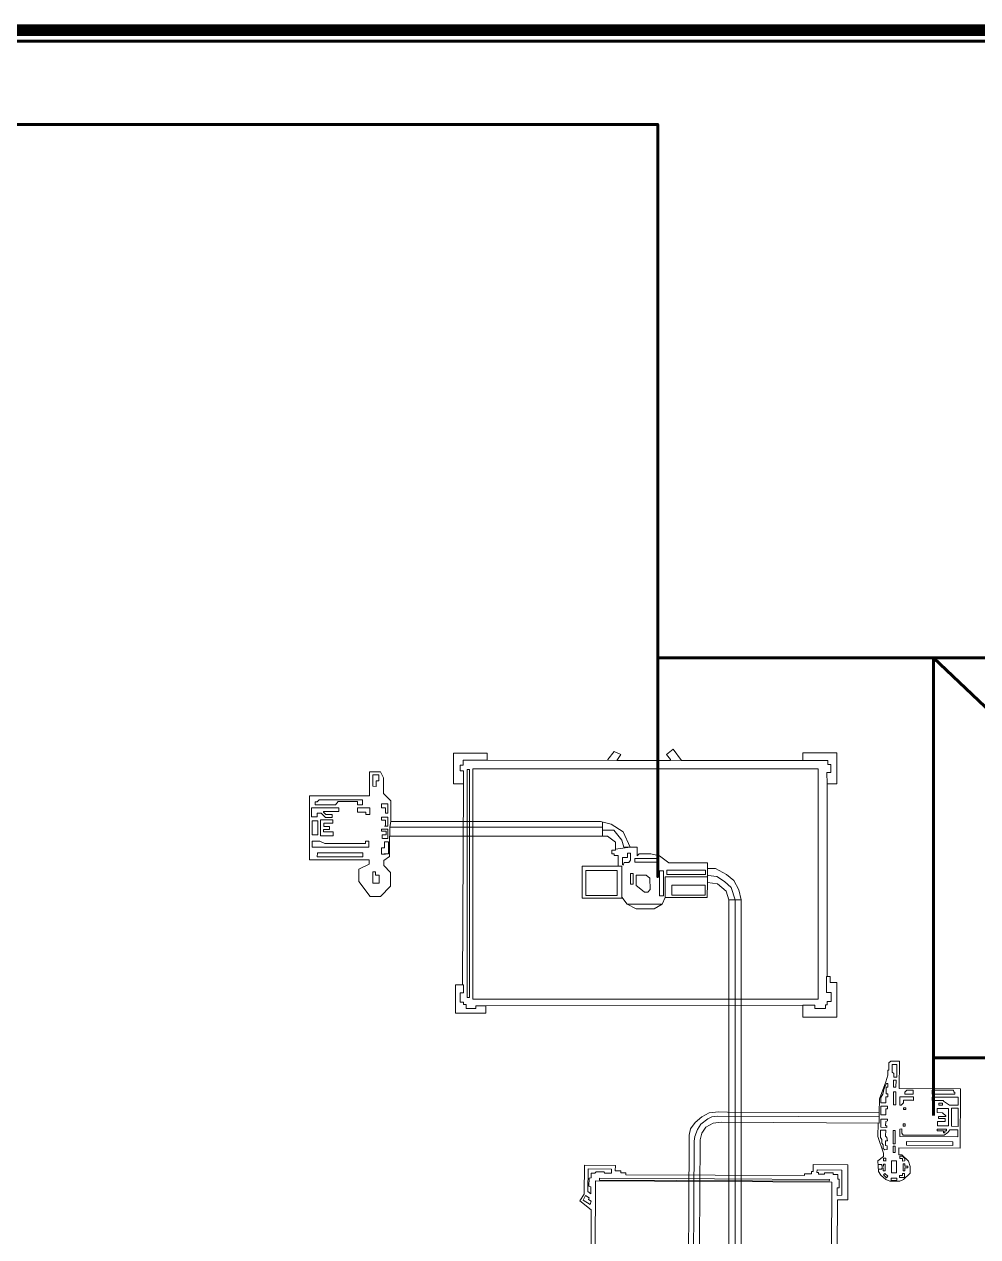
# Model space of a CAD drawing. Header units: millimetres. Extents: x 3191 to 879702, y -27549 to 222194.
# Drawn here: x 406881 to 414992, y 29223 to 39535 of the extents above; entities that cross this region are included whole.
import ezdxf

# ---------------------------------------------------------------- set-up
doc = ezdxf.new("R2010")
doc.units = ezdxf.units.MM
doc.header["$MEASUREMENT"] = 0
for name, color, linetype in [('Granulator', 11, 'Continuous'), ('Krumbuster', 112, 'Continuous'), ('Wires', 170, 'Continuous')]:
    doc.layers.add(name, color=color, linetype=linetype)

msp = doc.modelspace()

# ---------------------------------------------------------------- linework, layer by layer
at = {"const_width": 100}
msp.add_lwpolyline([(438925.85376, 36996.71558), (438925.85376, 39485.35625), (398861.73278, 39485.35625)], dxfattribs=at)
at = {"layer": 'Granulator', "lineweight": 5}
for points in [[(414155.03382, 30277.59458), (414155.60382, 30395.53479), (414210.03262, 30541.48172), (414227.05352, 30597.06693), (414227.25382, 30638.51113), (414236.75451, 30638.46522), (414237.06192, 30702.07101), (414253.25107, 30715.51984), (414325.80505, 30715.16918), (414324.68471, 30483.35826), (414845.97131, 30480.83888), (414843.53635, 29977.02047), (414320.36246, 29979.54898), (414320.07767, 29920.62482), (414346.78776, 29920.49573), (414404.07713, 29864.84941), (414417.21808, 29820.59201), (414416.94665, 29764.43001), (414361.42281, 29710.37617), (414330.4278, 29695.6531), (414244.31158, 29696.0693), (414209.84136, 29710.50699), (414167.65426, 29747.99923), (414148.92236, 29778.93364), (414141.98318, 29867.81602), (414191.44763, 29906.70696), (414191.58112, 29934.32743), (414143.42941, 30076.95391), (414143.9748, 30189.80283)], [(414304.53482, 30579.02051), (414305.05661, 30686.98479), (414263.91138, 30687.18364), (414263.59768, 30622.27673), (414277.37009, 30611.92767), (414277.21324, 30579.47395), (414304.53637, 30579.3419)], [(414227.34739, 30438.8456), (414227.21695, 30411.85492), (414211.46641, 30411.93104), (414211.22105, 30361.16198), (414166.8621, 30361.37637), (414167.08728, 30407.96793), (414183.6114, 30434.8799), (414189.5287, 30462.16453), (414192.58112, 30476.23921), (414207.11022, 30508.35082), (414215.00521, 30525.79999), (414228.73156, 30525.73365), (414228.57872, 30494.10888), (414212.50712, 30494.18655), (414212.24001, 30438.91861), (414227.34739, 30438.8456)], [(414443.61921, 30438.32061), (414443.76646, 30468.78838), (414387.94127, 30469.05818), (414371.81607, 30451.81671), (414371.74322, 30436.74326), (414443.60991, 30436.39593), (414443.60991, 30436.39593), (414443.61921, 30438.32061)], [(414798.18323, 30435.66774), (414798.26693, 30452.98622), (414789.60404, 30453.02809), (414785.18646, 30468.44412), (414605.19916, 30469.314), (414605.04261, 30436.92206), (414798.18478, 30435.98861)], [(414211.37566, 30261.11452), (414211.61792, 30311.24081), (414224.79688, 30311.17711), (414224.91024, 30334.63359), (414167.05027, 30334.91323), (414166.68998, 30260.3663), (414211.37566, 30261.11452)], [(414436.93776, 30383.50942), (414360.25801, 30383.88002), (414360.14951, 30361.43027), (414341.4531, 30343.23913), (414330.54472, 30343.29185), (414330.88727, 30414.16957), (414446.06642, 30413.61291), (414445.91917, 30383.14514), (414429.23552, 30383.22577)], [(414824.68051, 30341.88915), (414825.00756, 30409.55978), (414605.87872, 30410.61883), (414605.73612, 30381.11313), (414700.70286, 30380.65416), (414700.67806, 30375.52289), (414751.21412, 30343.20632), (414824.68516, 30342.85123)], [(412530.31709, 28481.13552), (412537.83689, 30037.06293), (412538.08308, 30088.00177), (412548.88076, 30139.57394), (412589.23151, 30195.47007), (412646.43011, 30242.69906), (412708.78655, 30275.71302), (412788.1279, 30284.20084), (412864.85079, 30283.83004), (414155.03382, 30277.59458), (414154.19569, 30242.0294)], [(412623.77348, 28736.20279), (412630.11264, 30047.84391), (412646.55949, 30103.79898), (412680.43864, 30154.7383), (412742.94168, 30189.84969), (412809.34152, 30196.25312), (414153.94305, 30189.75465), (414154.19569, 30242.0294), (412774.5543, 30248.69721), (412731.2316, 30243.25703), (412695.96712, 30225.39414), (412635.76283, 30179.69993), (412609.39642, 30136.54677), (412586.54989, 30075.34379), (412579.59795, 30036.60564), (412572.07938, 28480.93368)], [(414218.85983, 30151.50458), (414218.93268, 30166.57855), (414207.70323, 30166.63282), (414211.41125, 30203.49775), (414225.22796, 30207.92061), (414225.30391, 30223.6358), (414166.91317, 30223.918), (414166.57372, 30153.682), (414218.86913, 30153.42926)], [(414742.4321, 30165.38493), (414743.14971, 30313.86664), (414646.0298, 30314.33602), (414645.85631, 30278.43948), (414691.55974, 30278.2186), (414720.81456, 30251.9696), (414720.78455, 30245.75995), (414659.24329, 30246.05738), (414659.16594, 30230.05196), (414716.48611, 30229.77493), (414716.35926, 30203.52671), (414648.7919, 30203.85327), (414648.61554, 30167.3612), (414742.43946, 30166.90775)], [(414222.12554, 29964.18826), (414222.28209, 29996.5802), (414207.54092, 30000.17949), (414207.73312, 30039.94772), (414224.09569, 30039.86864), (414219.74166, 30068.43396), (414208.87823, 30077.78713), (414209.12778, 30129.42222), (414164.85312, 30129.6362), (414164.54621, 30066.13477), (414176.01668, 30049.72255), (414175.87253, 30019.89651), (414187.67027, 30004.76517), (414187.52302, 29974.2974), (414201.26478, 29963.00611), (414222.12554, 29964.18826)], [(414330.96021, 30138.8184), (414330.65266, 30075.18353), (414821.96831, 30072.809), (414822.26008, 30133.18069), (414755.33688, 30133.50413), (414737.26371, 30109.11575), (414706.13987, 30086.42234), (414357.64858, 30088.1066), (414346.30527, 30105.29443), (414346.47876, 30141.19097), (414330.96021, 30138.8184)], [(414726.53664, 30122.80889), (414726.61399, 30138.81431), (414646.55799, 30139.20122), (414646.48528, 30124.15633), (414701.56398, 30123.89013), (414701.48662, 30107.88471), (414712.05386, 30107.83364), (414712.12813, 30123.19888), (414726.53819, 30123.12924)], [(414371.80842, 29867.47942), (414371.90607, 29887.68414), (414351.47334, 29908.62983), (414330.29872, 29908.73216), (414330.19797, 29887.88571), (414353.61808, 29887.77252), (414353.51733, 29866.92607), (414371.80842, 29867.47942)], [(413799.41132, 29538.27217), (413886.57703, 29537.8509), (413888.01727, 29835.8522), (413592.94414, 29837.27829), (413592.66152, 29778.80012), (413579.29092, 29778.86474), (413579.19134, 29758.25868), (413519.01965, 29758.54949), (413518.94428, 29742.95528), (411997.80196, 29750.30697), (411997.88101, 29766.6644), (411955.14247, 29766.87096), (411955.21863, 29782.62924), (411909.32757, 29782.85103), (411909.55267, 29829.42546), (411646.29966, 29830.69777), (411645.11249, 29585.05999), (411606.98232, 29527.11262), (411704.71505, 29453.09993), (411700.26154, 28531.62094)], [(414205.51842, 29783.29097), (414205.79278, 29840.05733), (414189.75127, 29840.13486), (414189.67222, 29823.77846), (414177.15949, 29823.83893), (414177.22769, 29837.95031), (414144.30242, 29838.10943)], [(414205.51842, 29783.29097), (414187.5525, 29783.3778), (414187.67495, 29808.71431), (414175.48329, 29808.77323), (414175.43059, 29797.86896), (414147.43348, 29798.00427)], [(414209.45247, 29866.92296), (414209.57492, 29892.25946), (414191.608, 29892.34629), (414191.4871, 29867.33066), (414209.45402, 29867.24382)], [(414357.28524, 29783.52063), (414357.56889, 29842.21114), (414373.29032, 29842.13516), (414373.20507, 29824.49581), (414397.26732, 29824.37952), (414397.19292, 29808.9852)], [(414397.19292, 29808.9852), (414373.45074, 29809.09995), (414373.32674, 29783.4431), (414357.28524, 29783.52063)], [(411701.19495, 29587.57297), (411701.48355, 29647.28787), (411685.28873, 29653.63305), (411685.61296, 29720.7206), (411704.80929, 29725.05101), (411704.995, 29763.47606), (411736.34054, 29763.32456), (411746.71943, 29774.33313), (411811.61888, 29774.01947), (411820.05207, 29764.02591), (411875.73378, 29763.7568), (411875.90124, 29798.40622), (411677.51357, 29799.36503), (411676.58363, 29606.94954), (411701.19495, 29587.57297)], [(413796.92904, 29575.03202), (413797.23726, 29638.80603), (413812.37575, 29638.73287), (413812.72751, 29711.51451), (413800.83284, 29711.57199), (413801.02613, 29751.56607), (413761.73809, 29751.75595), (413761.81471, 29767.60924), (413687.92427, 29767.96635), (413687.8581, 29754.27501), (413637.3968, 29754.51889), (413637.47342, 29770.37219), (413624.85835, 29770.43316), (413624.96109, 29791.69133), (413836.53875, 29790.66878), (413835.5096, 29577.72823), (413796.92904, 29575.03202)], [(414227.11581, 29737.58719), (414202.19885, 29760.15789), (414190.27556, 29749.31099), (414217.42251, 29723.52234), (414227.11581, 29737.58719)], [(414303.30763, 29702.90207), (414303.39908, 29721.82384), (414257.19899, 29722.04712), (414257.10444, 29702.48362), (414303.30763, 29702.90207)], [(414370.00589, 29760.04626), (414352.68111, 29760.12999), (414352.60051, 29743.45324), (414326.61283, 29743.57884), (414326.53223, 29726.90157), (414370.48583, 29726.68915), (414370.00589, 29760.04626)], [(411687.38399, 29552.98949), (411655.02818, 29572.68283), (411634.56304, 29534.81374), (411695.59627, 29497.28804), (411704.57761, 29524.52255), (411681.78306, 29538.64006), (411687.38399, 29552.98949)], [(413783.27426, 26887.3549), (413799.41132, 29538.27217)]]:
    msp.add_lwpolyline(points, dxfattribs=at)
for points in [[(414296.72739, 30493.85844), (414275.8337, 30493.95942), (414276.12876, 30555.01074), (414297.02245, 30554.90976)], [(414295.0424, 30343.68929), (414275.434, 30343.78405), (414275.97288, 30455.28305), (414295.58127, 30455.18829)], [(414361.58335, 30319.70506), (414380.19141, 30319.61513), (414380.12011, 30304.86202), (414361.51205, 30304.95196)], [(414692.47161, 30340.87702), (414661.99296, 30341.02432), (414662.08131, 30359.30488), (414692.55996, 30359.15758)], [(414825.39702, 30161.91385), (414768.28855, 30162.18986), (414769.031, 30315.81114), (414826.13947, 30315.53514)], [(414273.94991, 30127.22731), (414290.95362, 30127.14513), (414290.40182, 30012.9712), (414273.39811, 30013.05338)], [(414357.05255, 30184.63957), (414375.01948, 30184.55273), (414374.91563, 30163.06507), (414356.9487, 30163.1519)], [(414780.37433, 30000.29522), (414386.39232, 30002.19934), (414386.53492, 30031.70503), (414780.51693, 30029.80091)], [(414273.61055, 29992.44374), (414290.29419, 29992.3631), (414290.03689, 29939.12472), (414273.35325, 29939.20535)], [(414301.05473, 29766.15263), (414258.38341, 29766.35886), (414258.87786, 29868.66644), (414301.54918, 29868.46021)], [(411773.79799, 29704.91427), (413729.80368, 29695.46088), (413729.87663, 29710.5551), (411773.87094, 29720.00849)], [(413750.7676, 29688.03498), (411740.6426, 29697.74992), (411726.07497, 26683.5526), (413736.19997, 26673.83766)]]:
    msp.add_lwpolyline(points, close=True, dxfattribs=at)
at = {"layer": 'Krumbuster', "lineweight": 5}
for points in [[(410617.55688, 33076.37882), (410531.80914, 33076.36283), (410531.76083, 33335.26172), (410819.40557, 33335.31539), (410819.41677, 33275.26943), (410613.6222, 33275.23103), (410613.62991, 33233.9008), (410588.68511, 33233.89615), (410588.69413, 33185.54767), (410618.31608, 33185.5532), (410617.55688, 33076.37882)], [(413503.60455, 33274.26043), (412471.29389, 33274.06782), (412401.01952, 33369.70759), (412344.99077, 33324.04971), (412378.2574, 33282.72848), (412378.2589, 33274.68345), (411923.14372, 33274.59854), (411955.28817, 33323.2028), (411898.51198, 33350.33197), (411846.77782, 33280.96535), (411846.77895, 33274.88324)], [(413710.59206, 33075.80048), (413793.52721, 33075.81595), (413793.47831, 33337.89614), (413503.59269, 33337.84205), (413503.60455, 33274.26043), (413715.98067, 33274.30006), (413715.98704, 33240.18307), (413741.56515, 33240.18784), (413741.57803, 33171.17861), (413709.02407, 33171.17254), (413710.59206, 33075.80048)], [(410819.41677, 33275.26943), (413503.60455, 33274.26043)], [(412874.57001, 32088.69493), (412853.28287, 32163.29522), (412778.68779, 32224.68169), (412692.44093, 32237.09964), (412692.41918, 32353.68337), (412761.56875, 32353.69628), (412856.36441, 32303.19629), (412917.7511, 32254.2414), (412960.49782, 32173.41643), (412978.48816, 32089.12257), (412928.33172, 32089.11321), (412894.45228, 32192.83667), (412839.28046, 32244.11389), (412773.23636, 32286.85089), (412700.07467, 32295.85367), (412692.42997, 32295.85224), (412692.43196, 32285.17949), (412332.72573, 32285.11238), (412332.75876, 32108.0614), (412690.16174, 32108.12808), (412692.44093, 32237.09964), (412692.41918, 32353.68337), (412692.41011, 32402.25313), (412363.91349, 32402.19184), (412284.23191, 32461.87438), (412212.4806, 32479.80054), (412111.87837, 32479.78177), (412094.7228, 32463.39036), (412094.70896, 32537.51639), (412036.21916, 32537.50547), (411976.78513, 32666.54716), (411874.09296, 32732.87401), (411783.68909, 32755.46237), (409998.85011, 32755.12935), (409998.81743, 32930.25574), (409938.49307, 32992.60133), (409938.46793, 33127.34623), (409938.46793, 33127.34623), (409912.32419, 33177.61409), (409817.83309, 33177.59646), (409817.87136, 32972.45807), (409308.39604, 32972.36301), (409308.49772, 32427.39964), (409816.2485, 32427.49438), (409816.25503, 32392.4901), (409726.16991, 32350.5638), (409726.18998, 32243.04315), (409823.41896, 32115.76981), (409911.14499, 32115.78618), (409997.39007, 32205.93159), (409997.36839, 32322.14207), (409940.45332, 32380.63911), (409940.44565, 32421.75544), (409989.44398, 32456.54724), (409989.41182, 32628.90921), (411790.55295, 32629.24527), (411842.37606, 32629.25494), (411911.91143, 32577.59548), (411911.92205, 32520.69749), (412036.21916, 32537.50547), (411981.44464, 32537.49525), (411963.73703, 32595.31142), (411897.9918, 32680.02795), (411800.65347, 32680.00979), (411800.66294, 32629.24716), (411800.64018, 32751.22696), (411800.64851, 32706.56918), (409992.00735, 32706.23172), (409992.02178, 32628.9097), (409992.00735, 32706.23172), (409998.85011, 32755.12935)], [(409845.4462, 33054.45155), (409845.42814, 33151.2295), (409897.76385, 33151.23927), (409897.77347, 33099.67721), (409873.98448, 33099.67277), (409873.99306, 33053.66365), (409845.4462, 33054.45155)], [(410610.05957, 31365.78876), (410617.55688, 33076.37882)], [(413710.59206, 33075.80048), (413710.89806, 31435.78992)], [(409361.76642, 32896.50221), (409529.08221, 32896.53343), (409550.48712, 32924.30161), (409717.00997, 32924.33268), (409717.015, 32897.36172), (409759.04223, 32897.36956), (409759.03468, 32937.82591), (409389.51259, 32937.75696), (409372.86334, 32921.09538), (409356.21108, 32921.09227), (409356.21566, 32896.50117), (409361.76642, 32896.50221)], [(409952.8154, 32825.93109), (409952.80682, 32871.94021), (409920.29522, 32871.93414), (409920.2893, 32903.66464), (409972.62501, 32903.67441), (409972.63937, 32826.72802), (409952.8154, 32825.93109)], [(409326.10192, 32794.95806), (409372.09394, 32794.96664), (409372.08846, 32824.31728), (409406.97896, 32824.32379), (409442.66892, 32789.42686), (409499.76245, 32789.43752), (409499.75756, 32815.61525), (409447.42185, 32815.60548), (409426.00851, 32833.05319), (409426.00703, 32840.98582), (409556.84644, 32841.01023), (409556.84082, 32871.15427), (409325.29477, 32871.11107), (409325.30898, 32794.95791), (409335.61756, 32794.95983)], [(409787.60449, 32814.08233), (409820.11608, 32814.08839), (409820.10543, 32871.2034), (409714.64098, 32871.18372), (409714.64764, 32835.48691), (409787.60049, 32835.50052), (409787.60449, 32814.08233)], [(409331.68139, 32641.06631), (409379.25938, 32641.07519), (409379.23688, 32761.65084), (409329.27999, 32761.64152), (409329.30248, 32641.06587), (409341.98996, 32641.06824)], [(409509.3062, 32638.7196), (409509.30117, 32665.69056), (409426.83268, 32665.67517), (409426.82898, 32685.50673), (409476.78587, 32685.51605), (409476.78069, 32713.28006), (409429.99574, 32713.27133), (409429.99085, 32739.44907), (409506.9085, 32739.46342), (409506.90302, 32768.81406), (409400.64563, 32768.79423), (409400.67079, 32633.93979), (409509.30709, 32633.96006), (409509.3062, 32638.7196)], [(409946.49228, 32715.66656), (409974.24606, 32715.67174), (409974.2317, 32792.61813), (409919.51708, 32792.60792), (409919.52182, 32767.22342), (409952.82636, 32767.22963), (409952.83598, 32715.66775)], [(409330.90799, 32536.35559), (409813.03125, 32536.44554), (409813.02148, 32588.80083), (409784.47467, 32588.79551), (409784.47852, 32568.17054), (409437.15946, 32568.10574), (409396.71435, 32588.72316), (409330.89822, 32588.71088), (409330.90799, 32536.35559)], [(409927.48064, 32610.95243), (409975.05854, 32610.96131), (409975.04403, 32688.70093), (409919.53647, 32688.69057), (409919.53973, 32671.23887), (409959.98099, 32671.24641), (409959.98632, 32642.689), (409925.09581, 32642.68249), (409925.10173, 32610.95199)], [(409373.7434, 32454.65747), (409762.29666, 32454.72997), (409762.2906, 32487.2537), (409375.32321, 32487.18149), (409373.7434, 32454.65747)], [(409955.25929, 32477.68962), (409921.16172, 32477.68326), (409921.15195, 32530.03855), (409944.94095, 32530.04299), (409944.93147, 32580.81165), (409980.61492, 32580.8183), (409980.63386, 32479.28081), (409964.77462, 32479.27785), (409941.77857, 32479.27356)], [(412332.75876, 32108.0614), (412307.65198, 32052.19517), (412240.99655, 32010.70604), (412087.3459, 32010.67738), (412010.10635, 32052.13965), (411963.75605, 32112.31296), (411963.70718, 32374.18332), (411932.76458, 32374.17755), (411932.74728, 32466.89038), (411900.22864, 32466.88431), (411900.22621, 32479.89663), (411879.08911, 32479.89269), (411879.08319, 32511.61027), (411911.92374, 32511.6164), (411911.9204, 32529.50818)], [(411976.66309, 32383.13172), (411985.6015, 32405.90499), (412022.99791, 32405.91196), (412037.62755, 32426.24639), (412037.61677, 32483.98861), (412014.04069, 32483.98421), (412014.04752, 32447.38699), (411969.33444, 32447.37864), (411969.34597, 32385.57026), (411976.66309, 32383.13172)], [(412075.85697, 32408.54555), (412273.59524, 32408.58245), (412273.58919, 32440.98258), (412074.14626, 32440.94537), (412075.85697, 32408.54555)], [(409848.2552, 32229.3786), (409899.79797, 32229.38821), (409899.78494, 32299.19521), (409869.65225, 32299.18959), (409869.64693, 32327.747), (409845.065, 32327.74241), (409845.08335, 32229.37801), (409848.2552, 32229.3786)], [(412139.60896, 32167.70988), (412086.77431, 32209.50402), (412086.75797, 32297.05582), (412171.91169, 32297.07171), (412204.24326, 32271.8376), (412204.26121, 32175.60953), (412186.91922, 32153.52126), (412156.16929, 32153.51552), (412139.60896, 32167.70988)], [(412875.32158, 28060.63639), (412874.57001, 32088.69493), (412928.33179, 32088.70496), (412929.07989, 28079.25083)], [(412979.23633, 28079.26019), (412978.48984, 32080.09447), (412978.48816, 32089.12257), (412928.33179, 32088.70496)], [(412010.10635, 32052.13965), (412307.65198, 32052.19517)], [(410610.05957, 31365.78876), (410548.52132, 31365.77728), (410548.56611, 31125.68838), (410807.02675, 31125.73661), (410807.01555, 31185.75883), (410722.40049, 31185.74304), (410722.40436, 31164.96603), (410641.63539, 31164.95096), (410641.62922, 31198.04028), (410617.01387, 31198.03569), (410617.00999, 31218.81252), (410588.54855, 31218.80721), (410588.53376, 31298.0673), (410616.9952, 31298.07261), (410616.98257, 31365.79005), (410610.05957, 31365.78876)], [(413504.00598, 31193.97628), (413504.02543, 31089.69619), (413793.58405, 31089.75021), (413793.52913, 31384.0516), (413735.61747, 31384.0408), (413735.60781, 31435.79453), (413706.2658, 31435.78906), (413706.29131, 31299.06641), (413744.89918, 31299.07361), (413744.91316, 31224.1466), (413711.71043, 31224.1404), (413711.71591, 31194.78749), (413697.04491, 31194.78476), (413697.05082, 31163.11448), (413606.70858, 31163.09763), (413606.70296, 31193.22299), (413504.00612, 31193.20383)], [(413504.00612, 31193.20383), (410807.01555, 31185.75883)]]:
    msp.add_lwpolyline(points, dxfattribs=at)
for points in [[(410648.18226, 33195.88749), (410648.54409, 31256.61996), (410669.44614, 31256.62386), (410669.08431, 33195.89139)], [(413633.89147, 31244.38112), (413633.52587, 33203.81555), (410696.07421, 33203.26747), (410696.43981, 31243.83304)], [(411963.70718, 32374.18332), (411963.75778, 32102.99934), (411627.9105, 32102.93668), (411627.85991, 32374.12066)], [(411657.67876, 32126.33721), (411657.63932, 32337.72346), (411926.2041, 32337.77356), (411926.24354, 32126.38732)], [(412039.46457, 32221.32658), (412039.4478, 32311.24461), (412062.31305, 32311.24888), (412062.32982, 32221.33084)], [(412286.39238, 32122.97071), (412286.35276, 32335.27761), (412320.44554, 32335.28397), (412320.48515, 32122.97707)], [(412348.07929, 32304.65019), (412348.07277, 32339.60841), (412676.21604, 32339.66964), (412676.22256, 32304.71141)], [(412390.31678, 32129.09414), (412390.30101, 32213.64864), (412673.86181, 32213.70155), (412673.87758, 32129.14705)]]:
    msp.add_lwpolyline(points, close=True, dxfattribs=at)
at = {"layer": 'Wires', "lineweight": 60}
msp.add_lwpolyline([(394020.85376, -7419.64375), (438830.85376, -7419.64375), (438830.85376, 39390.35625), (394020.85376, 39390.35625)], close=True, dxfattribs=at)
for points in [[(405246.53578, 38045.52388), (405246.53578, 38683.65514), (412270.28367, 38683.65514), (412270.28367, 32285.10073), (412270.28367, 34146.9605), (414616.66794, 34146.9605), (414616.66794, 30252.98829)], [(414616.66794, 34146.9605), (418171.24605, 34146.9605), (418417.02398, 34146.9605), (419513.05473, 32172.37271), (418417.02398, 34146.9605), (421439.41449, 35585.40421), (422462.37786, 33686.32376), (421439.41449, 35585.40421), (423560.49599, 36594.88871), (424744.33775, 34561.7446)], [(414616.66794, 34146.9605), (416698.00962, 32173.09978), (417272.63508, 31622.89834), (422295.4344, 22411.65367), (417272.63508, 31622.89834), (420826.39721, 25105.70139), (422407.99863, 25966.22792)], [(414616.66794, 30252.98829), (414616.66794, 30744.46202), (415225.57951, 30744.46202), (415225.57951, 28282.83493), (412434.66107, 28282.83493)]]:
    msp.add_lwpolyline(points, dxfattribs=at)

doc.saveas('drawing.dxf')
